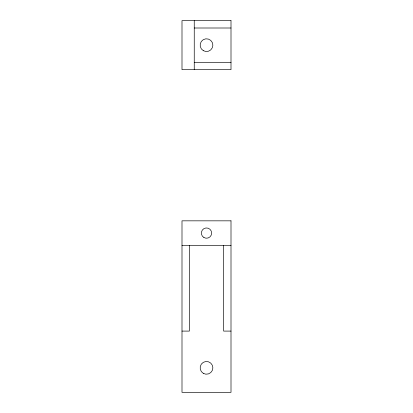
<?xml version="1.0" encoding="UTF-8"?>
<svg xmlns="http://www.w3.org/2000/svg" width="413" height="413" viewBox="0 0 413 413"><rect width="100%" height="100%" fill="white"/><g stroke="black" fill="none" stroke-linecap="round" stroke-linejoin="round"><path stroke-width="0.62" d="M194.249 28.001L231.001 28.001M194.249 62.306L231.001 62.306M181.999 245.337L231.001 245.337M181.999 331.092L189.35 331.092L189.35 245.337M231.001 331.092L223.65 331.092L223.65 245.337M194.249 20.65L194.249 69.652M231.001 20.65L181.999 20.65L181.999 69.652L231.001 69.652L231.001 20.65M231.001 220.836L181.999 220.836L181.999 392.35L231.001 392.35L231.001 220.836M203.315 50.67A6.371 6.371 0 0 0 212.871 45.151A6.371 6.371 0 0 0 203.315 39.638A6.371 6.371 0 0 0 203.315 50.67M203.929 237.542A5.147 5.147 0 0 0 211.647 233.087A5.147 5.147 0 0 0 203.929 228.626A5.147 5.147 0 0 0 203.929 237.542M203.315 373.362A6.371 6.371 0 0 0 212.871 367.849A6.371 6.371 0 0 0 203.315 362.33A6.371 6.371 0 0 0 203.315 373.362"/></g></svg>
